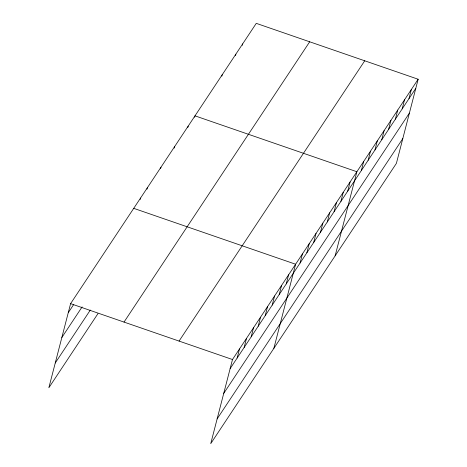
<?xml version="1.0" encoding="UTF-8"?>
<svg xmlns="http://www.w3.org/2000/svg" width="467" height="467" viewBox="0 0 467 467"><rect width="100%" height="100%" fill="white"/><g stroke="black" fill="none" stroke-linecap="round" stroke-linejoin="round"><path stroke-width="0.7" d="M418.152 79.238L232.484 359.526L210.734 443.65L396.401 163.357L418.152 79.238L256.266 23.35L70.599 303.643L48.848 387.762L97.942 313.643M140.176 199.467L140.538 198.066M146.982 189.188L147.344 187.787M160.595 168.634L160.957 167.233M174.214 148.08L174.576 146.679M187.827 127.52L188.189 126.125M194.634 117.246L194.996 115.845L356.881 171.733L335.131 255.852M221.866 76.139L222.228 74.738M235.485 55.579L235.847 54.184M242.291 45.305L242.653 43.904M237.148 358.031L239.501 348.942M244.165 347.442L246.512 338.353M251.176 336.853L253.528 327.764M258.193 326.264L260.545 317.175M265.203 315.674L267.556 306.586M272.22 305.091L274.573 295.996M279.231 294.502L281.583 285.407M286.248 283.913L288.6 274.818M273.86 348.353L295.611 264.229L133.725 208.346M300.071 263.044L302.423 253.949M306.877 252.77L309.23 243.675M313.684 242.49L316.036 233.395M320.49 232.21L322.843 223.121M327.303 221.936L329.655 212.841M334.109 211.656L336.462 202.567M340.916 201.382L343.268 192.287M347.722 191.102L350.075 182.007M361.341 170.548L363.694 161.454M368.148 160.269L370.5 151.18M374.954 149.995L377.307 140.9M381.761 139.715L384.113 130.62M388.573 129.441L390.926 120.346M395.38 119.161L397.732 110.066M402.186 108.881L404.539 99.792M408.993 98.607L411.345 89.512M68.252 312.738L73.704 304.502M61.848 337.495L82.11 306.907M55.246 363.005L90.318 310.059M124.024 322.084L309.691 41.791M179.065 341.085L364.733 60.792M230.138 368.621L415.805 88.327M223.734 393.383L409.401 113.09M217.132 418.893L402.805 138.6M70.599 303.643L232.484 359.526"/></g></svg>
